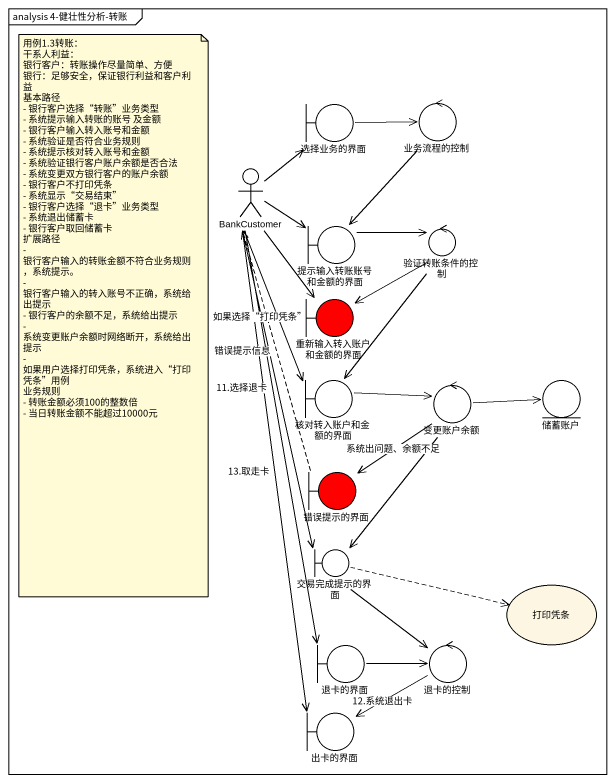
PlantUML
@startuml
mainframe analysis 4-健壮性分析-转账
boundary 选择业务的界面
control 业务流程的控制
actor BankCustomer
boundary 提示输入转账账号和金额的界面
control 验证转账条件的控制
boundary 重新输入转入账户和金额的界面 #FF0000
boundary 核对转入账户和金额的界面
control 变更账户余额
entity 储蓄账户
boundary 错误提示的界面 #FF0000
boundary 交易完成提示的界面
usecase 打印凭条
boundary 退卡的界面
control 退卡的控制
boundary 出卡的界面
选择业务的界面 -right-> 业务流程的控制
业务流程的控制 --> 提示输入转账账号和金额的界面
BankCustomer -up-> 选择业务的界面
BankCustomer -right-> 提示输入转账账号和金额的界面
BankCustomer --> 重新输入转入账户和金额的界面
BankCustomer --> 核对转入账户和金额的界面
BankCustomer --> 交易完成提示的界面 : 如果选择“打印凭条”
BankCustomer --> 退卡的界面 : 11.选择退卡
BankCustomer --> 出卡的界面 : 13.取走卡
提示输入转账账号和金额的界面 -right-> 验证转账条件的控制
验证转账条件的控制 --> 重新输入转入账户和金额的界面
验证转账条件的控制 --> 核对转入账户和金额的界面
核对转入账户和金额的界面 -right-> 变更账户余额
变更账户余额 -right-> 储蓄账户
变更账户余额 --> 错误提示的界面 : 系统出问题、余额不足
变更账户余额 --> 交易完成提示的界面
错误提示的界面 .up.> BankCustomer : 错误提示信息
交易完成提示的界面 .right.> 打印凭条
交易完成提示的界面 --> 退卡的控制
退卡的界面 -right-> 退卡的控制
退卡的控制 --> 出卡的界面 : 12.系统退出卡
note as N1
  用例1.3转账：
  干系人利益：
  银行客户：转账操作尽量简单、方便
  银行：足够安全，保证银行利益和客户利益
  基本路径
  - 银行客户选择“转账”业务类型
  - 系统提示输入转账的账号 及金额
  - 银行客户输入转入账号和金额
  - 系统验证是否符合业务规则
  - 系统提示核对转入账号和金额
  - 系统验证银行客户账户余额是否合法
  - 系统变更双方银行客户的账户余额
  - 银行客户不打印凭条
  - 系统显示“交易结束”
  - 银行客户选择“退卡”业务类型
  - 系统退出储蓄卡
  - 银行客户取回储蓄卡
  扩展路径
  - 银行客户输入的转账金额不符合业务规则，系统提示。
  - 银行客户输入的转入账号不正确，系统给出提示
  - 银行客户的余额不足，系统给出提示
  - 系统变更账户余额时网络断开，系统给出提示
  - 如果用户选择打印凭条，系统进入“打印凭条”用例
  业务规则
  - 转账金额必须100的整数倍
  - 当日转账金额不能超过10000元
end note
@enduml
